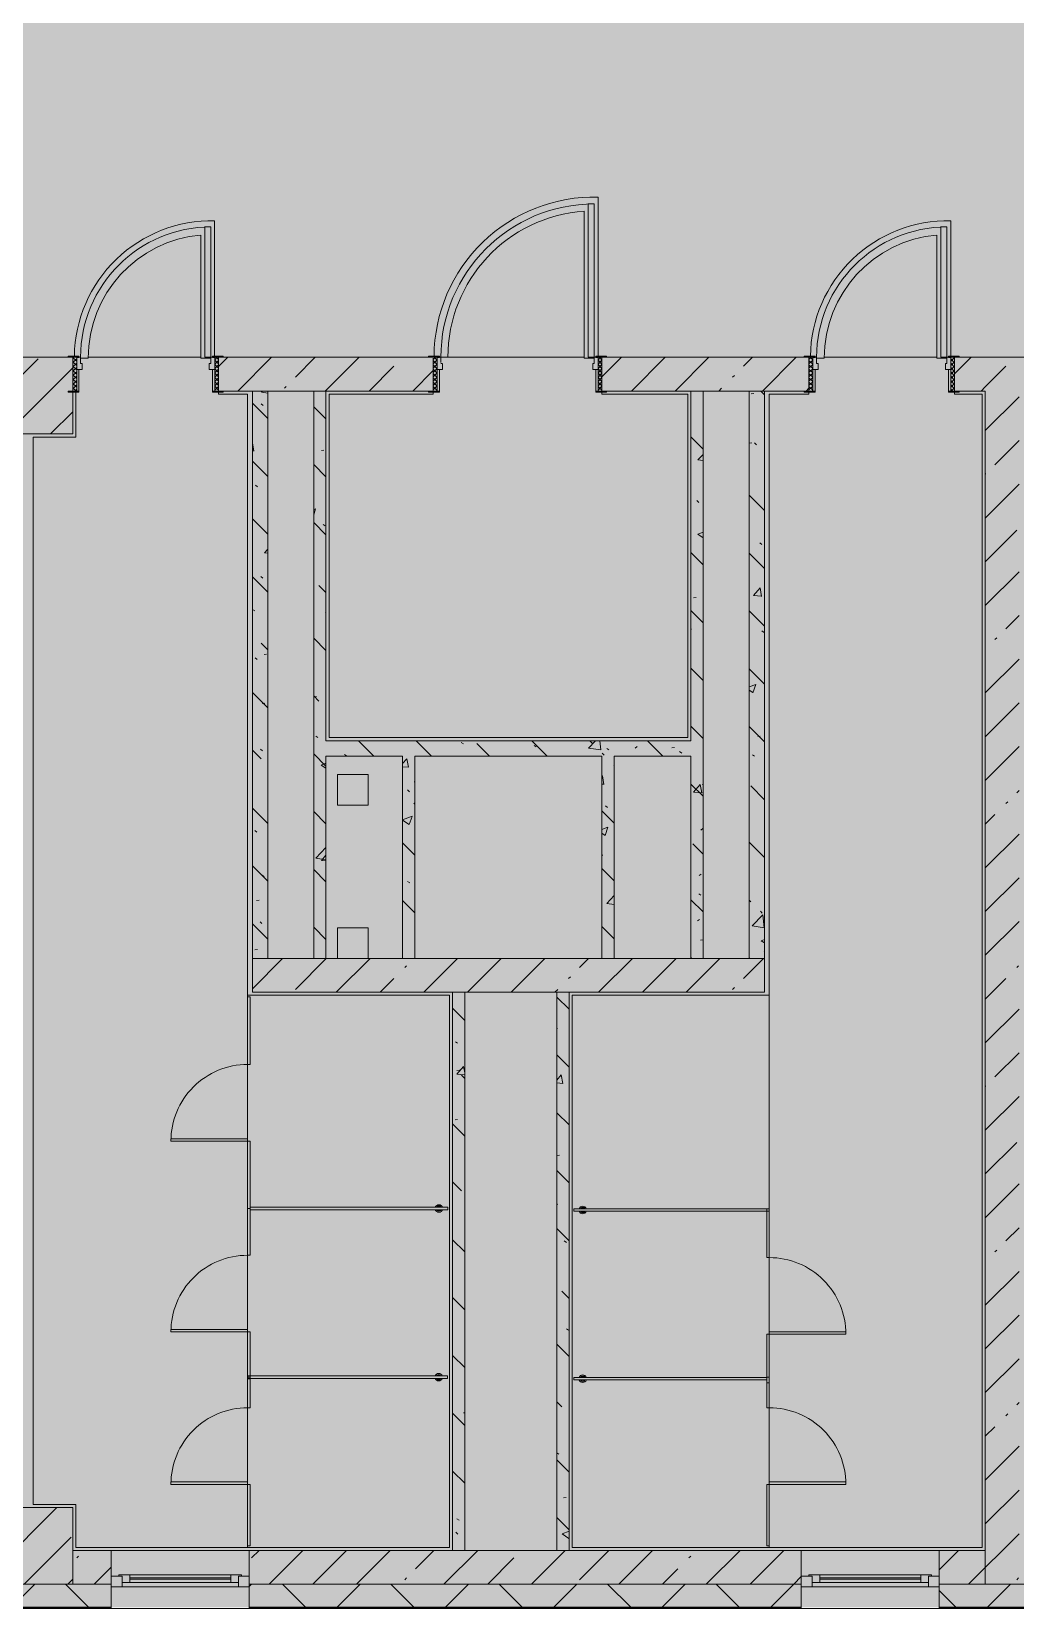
# Model space of a CAD drawing. Header units: millimetres. Extents: x 35111 to 235598, y -8553 to 29000.
# Drawn here: x 174228 to 180644, y -258 to 10024 of the extents above; entities that cross this region are included whole.
import ezdxf

# ---------------------------------------------------------------- set-up
doc = ezdxf.new("R2010")
doc.units = ezdxf.units.MM
doc.layers.add('A-DETL-GENF-3', color=7, linetype='Continuous', lineweight=9, true_color=0xc0c0c0, transparency=0.4)
for name, color, linetype, lineweight, true_color in [('A-DOOR-2', 7, 'Continuous', 5, 0xaaaaaa), ('A-DOOR-3', 7, 'Continuous', 5, 0xe2e2e2), ('A-DOOR-4', 7, 'Continuous', 5, 0xb7b7b7), ('A-DOOR-5', 7, 'Continuous', 5, 0x737373), ('A-DOOR-FRAM-2', 7, 'Continuous', 5, 0xe2e2e2), ('A-DOOR-FRAM-3', 7, 'Continuous', 5, 0xaaaaaa), ('A-DOOR-FRAM-4', 7, 'Continuous', 5, 0xb7b7b7), ('A-FLOR-1', 7, 'Continuous', 5, 0xb7b7b7), ('A-GENM-3', 7, 'Continuous', 5, 0x737373), ('A-GENM-5', 7, 'Continuous', 5, 0xe2ddcd), ('A-GLAZ-3', 7, 'Continuous', 5, 0x737373), ('A-WALL-3', 7, 'Continuous', 5, 0x737373), ('A-WALL-4', 7, 'Continuous', 9, 0x737373), ('I-WALL-2', 7, 'Continuous', 5, 0x737373), ('I-WALL-4', 7, 'Continuous', 5, 0x787878), ('S-COLS-2', 7, 'Continuous', 5, 0x737373)]:
    doc.layers.add(name, color=color, linetype=linetype, lineweight=lineweight, true_color=true_color)
for name, color, linetype, lineweight in [('A-WALL', 7, 'Continuous', 9), ('A-WALL-2', 7, 'Continuous', 5), ('I-WALL-3', 7, 'Continuous', 5), ('S-COLS-1', 7, 'Continuous', 5)]:
    doc.layers.add(name, color=color, linetype=linetype, lineweight=lineweight)
pattern_1 = [(45, (108587.53, 0), (-285.1231, 285.1231), []), (45, (108872.65, 0), (-285.1231, 285.1231), [504.031, -100.806, 16.764, -84.042])]
pattern_2 = [(135, (108587.53, 0), (-377.1708, -377.1708), [533.4, -88.9, 17.78, -88.9]), (135, (108587.53, 376.94), (-377.1708, -377.1708), []), (50, (108587.53, 0), (637.6445, -55.7866), [66.675, -733.425]), (355, (108587.5, 0), (-123.3494, 668.699), [53.34, -586.74]), (100.451, (108640.66, -4.65), (514.299, 612.908), [56.665, -623.315]), (46.184, (108587.5, 177.8), (948.7764, -147.15), [100.012, -1100.137]), (96.636, (108666.6, 165.5), (830.909, 865.997), [84.998, -934.973]), (351.184, (108587.5, 177.8), (830.918, 865.988), [80.01, -880.11]), (21, (108676.43, 133.35), (530.6506, -357.9283), [66.675, -733.425]), (326, (108676.4, 133.35), (216.308, 644.6585), [53.34, -586.74]), (71.451, (108720.65, 103.5), (746.9596, 286.7243), [56.665, -623.315]), (37.5, (108587.53, 0), (10.8105, 295.9426), [16.764, -562.864, 16.764, -578.866, -588.962]), (37.5, (108587.53, 0), (10.8105, 295.9426), [-1175.258, 16.764, -572.198]), (7.5, (108587.53, 0), (233.8692, 350.6318), [16.764, -322.834, 16.764, -549.529, -224.472]), (7.5, (108587.53, 0), (233.8692, 350.6318), [-905.891, 16.764, -207.708]), (327.5, (108389.28, 0), (474.5678, -20.0513), [16.764, -205.486, 16.764, -676.656, -920.115]), (327.5, (108389.28, 0), (474.5678, -20.0513), [-915.67, 16.764, -903.351]), (317.5, (108300.4, 0), (518.4522, 88.9934), [16.764, -272.161, 16.764, -443.738, -653.415]), (317.5, (108300.4, 0), (518.4522, 88.9934), [-749.427, 16.764, -636.651])]

# ---------------------------------------------------------------- blocks, each defined once
blk = doc.blocks.new('BSC_Колонна _Прямоугольная - 500х500-V199-3_9_2_птичка')
at = {"layer": 'S-COLS-1'}
h = blk.add_hatch(dxfattribs=at)
h.set_pattern_fill('FP_92', color=256, style=0, pattern_type=2)
h.set_pattern_definition([(45, (-65660, -150), (-285.1231, 285.1231), []), (45, (-65374.88, -150), (-285.1231, 285.1231), [504.031, -100.806, 16.764, -84.042])])
h.paths.add_polyline_path([(-250, -250), (250, -250), (250, 250), (-250, 250)])
at = {"layer": 'S-COLS-2'}
for p, q in [((250, 250), (-250, 250)), ((-250, 250), (-250, -250)), ((250, -250), (250, 250)), ((-250, -250), (250, -250))]:
    blk.add_line(p, q, dxfattribs=at)
blk = doc.blocks.new('BSC_Колонна _Прямоугольная - 500х500-V202-3_9_2_птичка')
at = {"layer": 'S-COLS-1'}
h = blk.add_hatch(dxfattribs=at)
h.set_pattern_fill('FP_95', color=256, style=0, pattern_type=2)
h.set_pattern_definition([(45, (-65660, -7650), (-285.1231, 285.1231), []), (45, (-65374.88, -7650), (-285.1231, 285.1231), [504.031, -100.806, 16.764, -84.042])])
h.paths.add_polyline_path([(-250, -250), (250, -250), (250, 22), (220, 22), (220, 30), (250, 30), (250, 250), (-250, 250), (-250, 30)])
at = {"layer": 'S-COLS-2'}
for p, q in [((220, 250), (-250, 250)), ((-250, 250), (-250, -250)), ((250, -250), (250, 22)), ((-250, -250), (250, -250))]:
    blk.add_line(p, q, dxfattribs=at)
blk = doc.blocks.new('120_Окно_СКБ_1Ст - 120_Окно_СКБ_1Ст 900х2500_h_-V217-3_9_2_птичка')
at = {"layer": 'A-GLAZ-3'}
for p, q in [((-450, -127), (-450, -57)), ((-450, -57), (-380, -57)), ((450, -57), (-450, -57)), ((-380, -57), (-380, -127)), ((380, -87), (-380, -87)), ((-380, -87), (-380, -127)), ((-330, -137), (-330, -87)), ((330, -137), (330, -87)), ((380, -127), (380, -57)), ((380, -57), (450, -57)), ((380, -127), (380, -87)), ((450, -57), (450, -127)), ((-380, -127), (-450, -127)), ((-450, -127), (-400, -127)), ((-380, -127), (-400, -127)), ((-400, -127), (-400, -137)), ((-400, -137), (400, -137)), ((400, -137), (-400, -137)), ((-330, -107), (330, -107)), ((330, -117), (-330, -117)), ((450, -127), (380, -127)), ((400, -127), (380, -127)), ((400, -127), (450, -127)), ((400, -137), (400, -127))]:
    blk.add_line(p, q, dxfattribs=at)
blk = doc.blocks.new('110_Дверь_СКБ_1Ст_Внутренняя1 - Д-7_л__950x2100h_Туалет-21784696-3_9_2_птичка')
at = {"layer": 'A-DOOR-2'}
h = blk.add_hatch(dxfattribs=at)
h.set_pattern_fill('FP_30', color=256, style=0, pattern_type=2)
h.set_pattern_definition([(135, (1826.41, 174.685), (-14.14214, -14.14214), []), (225, (1826.41, 174.685), (14.14214, -14.14214), [])])
h.paths.add_polyline_path([(487, -110), (487, 110), (462, 110), (462, -110)])
at = {"layer": 'A-DOOR-3'}
h = blk.add_hatch(color=256, dxfattribs=at)
h.paths.add_polyline_path([(462, 30), (462, 110), (437, 110), (437, 70), (427, 70), (427, 30)])
h.paths.add_polyline_path([(-403, 30), (-403, 70), (-413, 70), (-413, 110), (-438, 110), (-438, 30)])
at = {"layer": 'A-DOOR-FRAM-2'}
for points in [[(397, 110), (437, 110), (437, 960), (397, 960), (397, 539)], [(-423, 110), (-423, 118), (-493, 118), (-493, 110)], [(517, 110), (517, 118), (447, 118), (447, 110)], [(-423, -110), (-423, 30), (-438, 30), (-438, -110)], [(462, -110), (462, 30), (447, 30), (447, -110)], [(-423, -118), (-423, -110), (-493, -110), (-493, -118)], [(517, -118), (517, -110), (447, -110), (447, -118)]]:
    blk.add_hatch(color=256, dxfattribs=at).paths.add_polyline_path(points)
at = {"layer": 'A-DOOR-FRAM-3'}
h = blk.add_hatch(dxfattribs=at)
h.set_pattern_fill('FP_31', color=256, style=0, pattern_type=2)
h.set_pattern_definition([(45, (-296.384, 174.685), (-14.1421, 14.1421), []), (135, (-296.384, 174.685), (-14.1421, -14.1421), [])])
h.paths.add_polyline_path([(-438, -110), (-438, 110), (-463, 110), (-463, -110)])
at = {"layer": 'A-DOOR-4'}
for p, q in [((437, 960), (397, 960)), ((397, 960), (397, 110)), ((437, 110), (437, 960)), ((397, 110), (437, 110))]:
    blk.add_line(p, q, dxfattribs=at)
blk.add_arc((437, 110), 850, 90, 180, dxfattribs=at)
at = {"layer": 'A-DOOR-FRAM-4'}
for p, q in [((-423, 118), (-493, 118)), ((-493, 118), (-493, 110)), ((-493, 110), (-423, 110)), ((-438, 110), (-463, 110)), ((-463, 110), (-463, -110)), ((-413, 110), (-438, 110)), ((-438, 110), (-438, 30)), ((-438, -110), (-438, 110)), ((-423, 110), (-438, 110)), ((-438, 110), (-438, 109)), ((-438, 109), (-423, 109)), ((-423, 110), (-423, 118)), ((-423, 109), (-423, 110)), ((-413, 70), (-413, 110)), ((437, 110), (437, 70)), ((462, 110), (437, 110)), ((517, 118), (447, 118)), ((447, 118), (447, 110)), ((462, 110), (447, 110)), ((447, 110), (447, 109)), ((447, 110), (517, 110)), ((447, 109), (462, 109)), ((462, 30), (462, 110)), ((487, 110), (462, 110)), ((462, 110), (462, -110)), ((462, 109), (462, 110)), ((487, -110), (487, 110)), ((517, 110), (517, 118)), ((-438, 30), (-403, 30)), ((-423, 30), (-438, 30)), ((-438, 30), (-438, -110)), ((-423, -110), (-423, 30)), ((-403, 70), (-413, 70)), ((-403, 30), (-403, 70)), ((437, 70), (427, 70)), ((427, 70), (427, 30)), ((427, 30), (462, 30)), ((462, 30), (447, 30)), ((447, 30), (447, -110)), ((462, -110), (462, 30)), ((-423, -110), (-493, -110)), ((-493, -110), (-493, -118)), ((-493, -118), (-423, -118)), ((-463, -110), (-438, -110)), ((-438, -110), (-423, -110)), ((-423, -118), (-423, -110)), ((447, -110), (462, -110)), ((517, -110), (447, -110)), ((447, -110), (447, -118)), ((447, -118), (517, -118)), ((462, -110), (487, -110)), ((517, -118), (517, -110))]:
    blk.add_line(p, q, dxfattribs=at)
blk = doc.blocks.new('110_Дверь_СКБ_1Ст_Внутренняя1 - Д-4 1100x2100h_су мгн-V227-3_9_2_птичка')
at = {"layer": 'A-DOOR-2'}
h = blk.add_hatch(dxfattribs=at)
h.set_pattern_fill('FP_32', color=256, style=0, pattern_type=2)
h.set_pattern_definition([(135, (1751.41, 174.685), (-14.14214, -14.14214), []), (225, (1751.41, 174.685), (14.14214, -14.14214), [])])
h.paths.add_polyline_path([(562, -110), (562, 110), (537, 110), (537, -110)])
at = {"layer": 'A-DOOR-3'}
h = blk.add_hatch(color=256, dxfattribs=at)
h.paths.add_polyline_path([(502, 30), (537, 30), (537, 110), (512, 110), (512, 70), (502, 70)])
h.paths.add_polyline_path([(-513, 30), (-478, 30), (-480, 70), (-488, 75), (-488, 110), (-513, 110), (-513, 90)])
at = {"layer": 'A-DOOR-FRAM-2'}
for points in [[(472, 110), (512, 110), (512, 1110), (472, 1110)], [(-546, 110), (-498, 110), (-498, 118), (-568, 118), (-568, 110)], [(592, 110), (592, 118), (522, 118), (522, 110)], [(-498, -110), (-498, 30), (-513, 30), (-513, -110)], [(537, -110), (537, 30), (522, 30), (522, -110)], [(-498, -118), (-498, -110), (-568, -110), (-568, -118)], [(592, -118), (592, -110), (522, -110), (522, -118)]]:
    blk.add_hatch(color=256, dxfattribs=at).paths.add_polyline_path(points)
at = {"layer": 'A-DOOR-FRAM-3'}
h = blk.add_hatch(dxfattribs=at)
h.set_pattern_fill('FP_33', color=256, style=0, pattern_type=2)
h.set_pattern_definition([(45, (-371.384, 174.685), (-14.1421, 14.1421), []), (135, (-371.384, 174.685), (-14.1421, -14.1421), [])])
h.paths.add_polyline_path([(-513, -110), (-513, 110), (-538, 105), (-538, -110)])
at = {"layer": 'A-DOOR-4'}
for p, q in [((472, 1110), (472, 110)), ((512, 1110), (472, 1110)), ((512, 110), (512, 1110)), ((472, 110), (512, 110))]:
    blk.add_line(p, q, dxfattribs=at)
blk.add_arc((512, 110), 1000, 90, 180, dxfattribs=at)
at = {"layer": 'A-DOOR-FRAM-4'}
for p, q in [((-498, 118), (-568, 118)), ((-568, 118), (-568, 110)), ((-568, 110), (-498, 110)), ((-513, 110), (-538, 110)), ((-538, 105), (-538, -110)), ((-488, 110), (-513, 110)), ((-513, 110), (-513, 30)), ((-513, -110), (-513, 110)), ((-498, 110), (-513, 110)), ((-513, 110), (-513, 109)), ((-513, 109), (-498, 109)), ((-498, 110), (-498, 118)), ((-498, 109), (-498, 110)), ((-488, 75), (-488, 110)), ((512, 110), (512, 70)), ((537, 110), (512, 110)), ((592, 118), (522, 118)), ((522, 118), (522, 110)), ((537, 110), (522, 110)), ((522, 110), (522, 109)), ((522, 110), (592, 110)), ((522, 109), (537, 109)), ((537, 30), (537, 110)), ((562, 110), (537, 110)), ((537, 110), (537, -110)), ((537, 109), (537, 110)), ((562, -110), (562, 110)), ((592, 110), (592, 118)), ((-513, 30), (-478, 30)), ((-498, 30), (-513, 30)), ((-513, 30), (-513, -110)), ((-498, -110), (-498, 30)), ((-480, 70), (-488, 70)), ((-478, 30), (-478, 69)), ((512, 70), (502, 70)), ((502, 70), (502, 30)), ((502, 30), (537, 30)), ((537, 30), (522, 30)), ((522, 30), (522, -110)), ((537, -110), (537, 30)), ((-498, -110), (-568, -110)), ((-568, -110), (-568, -118)), ((-568, -118), (-498, -118)), ((-538, -110), (-513, -110)), ((-513, -110), (-498, -110)), ((-498, -118), (-498, -110)), ((522, -110), (537, -110)), ((592, -110), (522, -110)), ((522, -110), (522, -118)), ((522, -118), (592, -118)), ((537, -110), (562, -110)), ((592, -118), (592, -110))]:
    blk.add_line(p, q, dxfattribs=at)
blk = doc.blocks.new('131_Сантехническая перегородка_Дверь_ поз_4 - СД-1-V334-3_9_2_птичка')
at = {"layer": 'A-GENM-5'}
for points in [[(-190, 8), (-190, -8), (250, -8), (250, 8), (-81, 8)], [(750, -8), (1190, -8), (1190, 8), (750, 8)]]:
    blk.add_hatch(color=256, dxfattribs=at).paths.add_polyline_path(points)
at = {"layer": 'A-DOOR-5'}
for p, q in [((266, 508), (250, 508)), ((250, 8), (250, 508)), ((266, 8), (266, 508)), ((266, 8), (250, 8))]:
    blk.add_line(p, q, dxfattribs=at)
blk.add_arc((250, 8), 500, 360, 90, dxfattribs=at)
at = {"layer": 'A-GENM-3'}
for p, q in [((250, 8), (-190, 8)), ((-190, 8), (-190, -8)), ((250, -8), (250, 8)), ((1190, 8), (750, 8)), ((750, 8), (750, -8)), ((1190, -8), (1190, 8)), ((-190, -8), (250, -8)), ((750, -8), (1190, -8))]:
    blk.add_line(p, q, dxfattribs=at)
blk = doc.blocks.new('131_Сантехническая перегородка_Дверь - СД-1-V335-3_9_2_птичка')
at = {"layer": 'A-GENM-5'}
for points in [[(0, -8), (317, -8), (317, 8), (0, 8)], [(817, 8), (817, -8), (1135, -8), (1135, 8)]]:
    blk.add_hatch(color=256, dxfattribs=at).paths.add_polyline_path(points)
at = {"layer": 'A-DOOR-5'}
for p, q in [((333, -8), (317, -8)), ((317, -8), (317, -508)), ((333, -8), (333, -508)), ((333, -508), (317, -508))]:
    blk.add_line(p, q, dxfattribs=at)
blk.add_arc((317, -8), 500, 270, 0, dxfattribs=at)
at = {"layer": 'A-GENM-3'}
for p, q in [((317, 8), (0, 8)), ((0, 8), (0, -8)), ((317, -8), (317, 8)), ((1135, 8), (817, 8)), ((817, 8), (817, -8)), ((1135, -8), (1135, 8)), ((0, -8), (317, -8)), ((817, -8), (1135, -8))]:
    blk.add_line(p, q, dxfattribs=at)
blk = doc.blocks.new('131_Сантехническая перегородка_Дверь - СД-1-V336-3_9_2_птичка')
at = {"layer": 'A-GENM-5'}
for points in [[(0, -8), (305, -8), (305, 8), (0, 8)], [(805, -8), (1110, -8), (1110, 8), (805, 8)]]:
    blk.add_hatch(color=256, dxfattribs=at).paths.add_polyline_path(points)
at = {"layer": 'A-DOOR-5'}
for p, q in [((321, 508), (305, 508)), ((305, 8), (305, 508)), ((321, 8), (321, 508)), ((321, 8), (305, 8))]:
    blk.add_line(p, q, dxfattribs=at)
blk.add_arc((305, 8), 500, 360, 90, dxfattribs=at)
at = {"layer": 'A-GENM-3'}
for p, q in [((305, 8), (0, 8)), ((0, 8), (0, -8)), ((305, -8), (305, 8)), ((1110, 8), (805, 8)), ((805, 8), (805, -8)), ((1110, -8), (1110, 8)), ((0, -8), (305, -8)), ((805, -8), (1110, -8))]:
    blk.add_line(p, q, dxfattribs=at)
blk = doc.blocks.new('131_Сантехническая перегородка_Дверь_сдвиг_ - СД-1-V337-3_9_2_птичка')
at = {"layer": 'A-GENM-5'}
for points in [[(0, -8), (400, -8), (400, 8), (0, 8)], [(900, -8), (1100, -8), (1100, 8), (900, 8)]]:
    blk.add_hatch(color=256, dxfattribs=at).paths.add_polyline_path(points)
at = {"layer": 'A-DOOR-5'}
for p, q in [((416, 508), (400, 508)), ((400, 8), (400, 508)), ((416, 8), (416, 508)), ((416, 8), (400, 8))]:
    blk.add_line(p, q, dxfattribs=at)
blk.add_arc((400, 8), 500, 360, 90, dxfattribs=at)
at = {"layer": 'A-GENM-3'}
for p, q in [((400, 8), (0, 8)), ((0, 8), (0, -8)), ((400, -8), (400, 8)), ((1100, 8), (900, 8)), ((900, 8), (900, -8)), ((1100, -8), (1100, 8)), ((0, -8), (400, -8)), ((900, -8), (1100, -8))]:
    blk.add_line(p, q, dxfattribs=at)
blk = doc.blocks.new('131_Сантехническая перегородка_Дверь_сдвиг_ - СД-1-V338-3_9_2_птичка')
at = {"layer": 'A-GENM-5'}
for points in [[(0, -8), (400, -8), (400, 8), (0, 8)], [(900, 8), (900, -8), (1100, -8), (1100, 8)]]:
    blk.add_hatch(color=256, dxfattribs=at).paths.add_polyline_path(points)
at = {"layer": 'A-DOOR-5'}
for p, q in [((416, -8), (400, -8)), ((400, -8), (400, -508)), ((416, -8), (416, -508)), ((416, -508), (400, -508))]:
    blk.add_line(p, q, dxfattribs=at)
blk.add_arc((400, -8), 500, 270, 0, dxfattribs=at)
at = {"layer": 'A-GENM-3'}
for p, q in [((400, 8), (0, 8)), ((0, 8), (0, -8)), ((400, -8), (400, 8)), ((1100, 8), (900, 8)), ((900, 8), (900, -8)), ((1100, -8), (1100, 8)), ((0, -8), (400, -8)), ((900, -8), (1100, -8))]:
    blk.add_line(p, q, dxfattribs=at)
blk = doc.blocks.new('131_Сантехническая перегородка - СП-4-V339-3_9_2_птичка')
at = {"layer": 'A-GENM-5'}
blk.add_hatch(color=256, dxfattribs=at).paths.add_polyline_path([(1330, -8), (1330, 8), (55, 8), (55, -8), (799, -8)])
at = {"layer": 'A-GENM-3'}
for p, q in [((1330, 8), (55, 8)), ((55, 8), (55, -8)), ((1330, -8), (1330, 8)), ((55, -8), (1330, -8))]:
    blk.add_line(p, q, dxfattribs=at)
at = {"layer": 'A-GENM-3', "flags": 128}
for points in [[(127, 8), (126, 9), (126, 9), (126, 9), (125, 10), (125, 10), (124, 11), (124, 11), (123, 12), (123, 12), (123, 12), (122, 13), (122, 13), (121, 13), (120, 14), (120, 14), (119, 14), (119, 14), (118, 14), (118, 15), (117, 15), (116, 15), (116, 15), (115, 15), (115, 15), (114, 15), (113, 15), (113, 15), (112, 15), (112, 15), (111, 15), (110, 15), (110, 15), (109, 14), (109, 14), (108, 14), (108, 14), (107, 13), (107, 13), (106, 13), (106, 13), (105, 12), (105, 12), (104, 11), (104, 11), (103, 11), (103, 10), (102, 10), (102, 9), (102, 9), (101, 8), (101, 8)], [(101, -8), (101, -9), (102, -9), (102, -9), (103, -10), (103, -10), (103, -11), (104, -11), (104, -12), (105, -12), (105, -12), (106, -13), (106, -13), (107, -13), (107, -14), (108, -14), (108, -14), (109, -14), (110, -14), (110, -15), (111, -15), (111, -15), (112, -15), (113, -15), (113, -15), (114, -15), (114, -15), (115, -15), (116, -15), (116, -15), (117, -15), (117, -15), (118, -15), (118, -14), (119, -14), (120, -14), (120, -14), (121, -13), (121, -13), (122, -13), (122, -13), (123, -12), (123, -12), (124, -11), (124, -11), (125, -11), (125, -10), (125, -10), (126, -9), (126, -9), (126, -8), (127, -8)]]:
    blk.add_lwpolyline(points, dxfattribs=at)
at = {"layer": 'A-GENM-3'}
for radius, start, end in [(24.6, 19.9113, 160.0887), (17.6, 45, 135), (17.6, 45, 135), (15.1, 45, 135), (24.6, 199.9113, 340.0887), (17.6, 225, 315), (17.6, 225, 315), (15.1, 225, 315)]:
    blk.add_arc((114, 0), radius, start, end, dxfattribs=at)
blk = doc.blocks.new('131_Сантехническая перегородка - СП-4-V340-3_9_2_птичка')
at = {"layer": 'A-GENM-5'}
blk.add_hatch(color=256, dxfattribs=at).paths.add_polyline_path([(1330, -8), (1330, 8), (71, 8), (71, -8), (815, -8)])
at = {"layer": 'A-GENM-3'}
for p, q in [((1330, 8), (71, 8)), ((71, 8), (71, -8)), ((1330, -8), (1330, 8)), ((71, -8), (1330, -8))]:
    blk.add_line(p, q, dxfattribs=at)
at = {"layer": 'A-GENM-3', "flags": 128}
for points in [[(143, 8), (142, 9), (142, 9), (142, 9), (141, 10), (141, 10), (141, 11), (140, 11), (140, 12), (139, 12), (139, 12), (138, 13), (138, 13), (137, 13), (137, 14), (136, 14), (135, 14), (135, 14), (134, 14), (134, 15), (133, 15), (133, 15), (132, 15), (131, 15), (131, 15), (130, 15), (130, 15), (129, 15), (128, 15), (128, 15), (127, 15), (127, 15), (126, 15), (125, 14), (125, 14), (124, 14), (124, 14), (123, 13), (123, 13), (122, 13), (122, 13), (121, 12), (121, 12), (120, 11), (120, 11), (119, 11), (119, 10), (119, 10), (118, 9), (118, 9), (117, 8), (117, 8)], [(117, -8), (118, -9), (118, -9), (118, -9), (119, -10), (119, -10), (120, -11), (120, -11), (120, -12), (121, -12), (121, -12), (122, -13), (122, -13), (123, -13), (123, -14), (124, -14), (125, -14), (125, -14), (126, -14), (126, -15), (127, -15), (127, -15), (128, -15), (129, -15), (129, -15), (130, -15), (130, -15), (131, -15), (132, -15), (132, -15), (133, -15), (133, -15), (134, -15), (135, -14), (135, -14), (136, -14), (136, -14), (137, -13), (137, -13), (138, -13), (138, -13), (139, -12), (139, -12), (140, -11), (140, -11), (141, -11), (141, -10), (142, -10), (142, -9), (142, -9), (143, -8), (143, -8)]]:
    blk.add_lwpolyline(points, dxfattribs=at)
at = {"layer": 'A-GENM-3'}
for radius, start, end in [(24.6, 19.9113, 160.0887), (17.6, 45, 135), (17.6, 45, 135), (15.1, 45, 135), (24.6, 199.9113, 340.0887), (17.6, 225, 315), (17.6, 225, 315), (15.1, 225, 315)]:
    blk.add_arc((130, 0), radius, start, end, dxfattribs=at)
blk = doc.blocks.new('131_Сантехническая перегородка - СП-4-V341-3_9_2_птичка')
at = {"layer": 'A-GENM-5'}
blk.add_hatch(color=256, dxfattribs=at).paths.add_polyline_path([(1330, 8), (40, 8), (40, -8), (1330, -8)])
at = {"layer": 'A-GENM-3'}
for p, q in [((1330, 8), (40, 8)), ((40, 8), (40, -8)), ((1330, -8), (1330, 8)), ((40, -8), (1330, -8))]:
    blk.add_line(p, q, dxfattribs=at)
at = {"layer": 'A-GENM-3', "flags": 128}
for points in [[(111, 8), (111, 9), (111, 9), (110, 9), (110, 10), (110, 10), (109, 11), (109, 11), (108, 12), (108, 12), (107, 12), (107, 13), (106, 13), (106, 13), (105, 14), (105, 14), (104, 14), (103, 14), (103, 14), (102, 15), (102, 15), (101, 15), (101, 15), (100, 15), (99, 15), (99, 15), (98, 15), (98, 15), (97, 15), (96, 15), (96, 15), (95, 15), (95, 15), (94, 14), (93, 14), (93, 14), (92, 14), (92, 13), (91, 13), (91, 13), (90, 13), (90, 12), (89, 12), (89, 11), (88, 11), (88, 11), (87, 10), (87, 10), (87, 9), (86, 9), (86, 8), (86, 8)], [(86, -8), (86, -9), (86, -9), (87, -9), (87, -10), (88, -10), (88, -11), (89, -11), (89, -12), (89, -12), (90, -12), (90, -13), (91, -13), (91, -13), (92, -14), (93, -14), (93, -14), (94, -14), (94, -14), (95, -15), (95, -15), (96, -15), (97, -15), (97, -15), (98, -15), (98, -15), (99, -15), (100, -15), (100, -15), (101, -15), (101, -15), (102, -15), (103, -15), (103, -14), (104, -14), (104, -14), (105, -14), (105, -13), (106, -13), (106, -13), (107, -13), (107, -12), (108, -12), (108, -11), (109, -11), (109, -11), (110, -10), (110, -10), (110, -9), (111, -9), (111, -8), (111, -8)]]:
    blk.add_lwpolyline(points, dxfattribs=at)
at = {"layer": 'A-GENM-3'}
for radius, start, end in [(24.6, 19.9113, 160.0887), (17.6, 45, 135), (17.6, 45, 135), (15.1, 45, 135), (24.6, 199.9113, 340.0887), (17.6, 225, 315), (17.6, 225, 315), (15.1, 225, 315)]:
    blk.add_arc((99, 0), radius, start, end, dxfattribs=at)
blk = doc.blocks.new('131_Сантехническая перегородка - СП-4-V342-3_9_2_птичка')
at = {"layer": 'A-GENM-5'}
blk.add_hatch(color=256, dxfattribs=at).paths.add_polyline_path([(1330, 8), (26, 8), (26, -8), (1330, -8)])
at = {"layer": 'A-GENM-3'}
for p, q in [((1330, 8), (26, 8)), ((26, 8), (26, -8)), ((1330, -8), (1330, 8)), ((26, -8), (1330, -8))]:
    blk.add_line(p, q, dxfattribs=at)
at = {"layer": 'A-GENM-3', "flags": 128}
for points in [[(97, 8), (97, 9), (96, 9), (96, 9), (96, 10), (95, 10), (95, 11), (94, 11), (94, 12), (93, 12), (93, 12), (92, 13), (92, 13), (91, 13), (91, 14), (90, 14), (90, 14), (89, 14), (89, 14), (88, 15), (87, 15), (87, 15), (86, 15), (86, 15), (85, 15), (84, 15), (84, 15), (83, 15), (83, 15), (82, 15), (81, 15), (81, 15), (80, 15), (80, 14), (79, 14), (78, 14), (78, 14), (77, 13), (77, 13), (76, 13), (76, 13), (75, 12), (75, 12), (74, 11), (74, 11), (74, 11), (73, 10), (73, 10), (72, 9), (72, 9), (72, 8), (71, 8)], [(71, -8), (72, -9), (72, -9), (72, -9), (73, -10), (73, -10), (74, -11), (74, -11), (75, -12), (75, -12), (76, -12), (76, -13), (77, -13), (77, -13), (78, -14), (78, -14), (79, -14), (79, -14), (80, -14), (80, -15), (81, -15), (82, -15), (82, -15), (83, -15), (83, -15), (84, -15), (85, -15), (85, -15), (86, -15), (86, -15), (87, -15), (88, -15), (88, -15), (89, -14), (89, -14), (90, -14), (90, -14), (91, -13), (92, -13), (92, -13), (93, -13), (93, -12), (94, -12), (94, -11), (94, -11), (95, -11), (95, -10), (96, -10), (96, -9), (96, -9), (97, -8), (97, -8)]]:
    blk.add_lwpolyline(points, dxfattribs=at)
at = {"layer": 'A-GENM-3'}
for radius, start, end in [(24.6, 19.9113, 160.0887), (17.6, 45, 135), (17.6, 45, 135), (15.1, 45, 135), (24.6, 199.9113, 340.0887), (17.6, 225, 315), (17.6, 225, 315), (15.1, 225, 315)]:
    blk.add_arc((84, 0), radius, start, end, dxfattribs=at)

msp = doc.modelspace()

# ---------------------------------------------------------------- hatches: boundary and pattern name
at = {"layer": 'A-DETL-GENF-3'}
msp.add_hatch(color=256, dxfattribs=at).paths.add_polyline_path([(179439.5, -251.7), (184437.5, -251.7), (184437.5, 3288.3), (193157.5, 3288.3), (193157.5, 27348.3), (150497.5, 27348.3), (150497.5, 23888.3), (146897.6, 23888.3), (146897.6, -251.7), (178507.3, -251.7)])
at = {"layer": 'A-WALL-2'}
h = msp.add_hatch(dxfattribs=at)
h.set_pattern_fill('FP_105', color=256, style=0, pattern_type=2)
h.set_pattern_definition([(45, (108587.53, 0), (-353.5534, 353.5534), []), (135, (108587.53, 0), (-353.5534, -353.5534), [])])
h.paths.add_polyline_path([(179247.5, -250), (179247.5, -100), (175647.5, -100), (175647.5, -250), (178507.3, -250)])
h.paths.add_polyline_path([(184287.5, -250), (184287.5, -100), (180147.5, -100), (180147.5, -250), (184100.5, -250)])
h.paths.add_polyline_path([(166388.6, -250), (166397.5, -250), (166397.5, -100), (165214.6, -100), (165214.6, -250), (165456.4, -250)])
h.paths.add_polyline_path([(169997.5, -250), (170197.5, -250), (170197.5, -100), (169497.5, -100), (169497.5, -250)])
h.paths.add_polyline_path([(172297.5, -250), (172847.5, -250), (172847.5, -100), (172297.5, -100)])
h.paths.add_polyline_path([(174497.5, -250), (174747.5, -250), (174747.5, -100), (173747.5, -100), (173747.5, -250), (173997.5, -250)])
at = {"layer": 'I-WALL-3'}
h = msp.add_hatch(dxfattribs=at)
h.set_pattern_fill('FP_101', color=256, style=0, pattern_type=2)
h.set_pattern_definition(pattern_1)
h.paths.add_polyline_path([(179297.5, 7680), (179297.5, 7900), (177947.5, 7900), (177947.5, 7680), (179267.5, 7680)])
h.paths.add_polyline_path([(180247.5, 7680), (180447.5, 7680), (180447.5, 7900), (180247.5, 7900), (180247.5, 7750.3)])
h.paths.add_polyline_path([(175767.5, 7680), (176847.5, 7680), (176847.5, 7900), (175447.5, 7900), (175447.5, 7680), (175667.5, 7680)])
h = msp.add_hatch(dxfattribs=at)
h.set_pattern_fill('FP_101', color=256, style=0, pattern_type=2)
h.set_pattern_definition(pattern_1)
h.paths.add_polyline_path([(182347.5, 7680), (184067.5, 7680), (184067.5, 7900), (182292.5, 7900), (182292.5, 7680)])
h.paths.add_polyline_path([(180837.5, 7680), (180892.5, 7680), (180892.5, 7900), (180447.5, 7900), (180447.5, 7680), (180667.5, 7680)])
h = msp.add_hatch(dxfattribs=at)
h.set_pattern_fill('FP_101', color=256, style=0, pattern_type=2)
h.set_pattern_definition(pattern_1)
h.paths.add_polyline_path([(180447.5, 120), (180667.5, 120), (180667.5, 7680), (180447.5, 7680), (180447.5, 1965.8)])
h = msp.add_hatch(dxfattribs=at)
h.set_pattern_fill('FP_101', color=256, style=0, pattern_type=2)
h.set_pattern_definition(pattern_1)
h.paths.add_polyline_path([(176972.5, 3760), (179007.5, 3760), (179007.5, 3980), (175667.5, 3980), (175667.5, 3760), (176642.9, 3760)])
h = msp.add_hatch(dxfattribs=at)
h.set_pattern_fill('FP_101', color=256, style=0, pattern_type=2)
h.set_pattern_definition(pattern_1)
h.paths.add_polyline_path([(180371.7, -100), (180447.5, -100), (180447.5, 120), (180147.5, 120), (180147.5, -100)])
h.paths.add_polyline_path([(179247.5, -100), (179247.5, 120), (175647.5, 120), (175647.5, -100), (178507.3, -100)])
h.paths.add_polyline_path([(174747.5, -100), (174747.5, 120), (174497.5, 120), (174497.5, -100)])
h = msp.add_hatch(dxfattribs=at)
h.set_pattern_fill('FP_101', color=256, style=0, pattern_type=2)
h.set_pattern_definition(pattern_1)
h.paths.add_polyline_path([(184287.5, -100), (184287.5, 120), (180447.5, 120), (180447.5, -100), (184100.5, -100)])
at = {"layer": 'I-WALL-4'}
h = msp.add_hatch(dxfattribs=at)
h.set_pattern_fill('FP_111', color=256, style=0, pattern_type=2)
h.set_pattern_definition(pattern_2)
h.paths.add_polyline_path([(175767.5, 3980), (175767.5, 7680), (175667.5, 7680), (175667.5, 3980)])
h = msp.add_hatch(dxfattribs=at)
h.set_pattern_fill('FP_111', color=256, style=0, pattern_type=2)
h.set_pattern_definition(pattern_2)
h.paths.add_polyline_path([(176067.5, 3980), (176147.5, 3980), (176147.5, 7680), (176067.5, 7680), (176067.5, 4279.6)])
h = msp.add_hatch(dxfattribs=at)
h.set_pattern_fill('FP_111', color=256, style=0, pattern_type=2)
h.set_pattern_definition(pattern_2)
h.paths.add_polyline_path([(178607.5, 3980), (178607.5, 7680), (178527.5, 7680), (178527.5, 3980)])
h = msp.add_hatch(dxfattribs=at)
h.set_pattern_fill('FP_111', color=256, style=0, pattern_type=2)
h.set_pattern_definition(pattern_2)
h.paths.add_polyline_path([(179007.5, 3980), (179007.5, 7680), (178907.5, 7680), (178907.5, 3980)])
h = msp.add_hatch(dxfattribs=at)
h.set_pattern_fill('FP_111', color=256, style=0, pattern_type=2)
h.set_pattern_definition(pattern_2)
h.paths.add_polyline_path([(178527.5, 5300), (178527.5, 5400), (176147.5, 5400), (176147.5, 5300), (178027.5, 5300)])
h = msp.add_hatch(dxfattribs=at)
h.set_pattern_fill('FP_111', color=256, style=0, pattern_type=2)
h.set_pattern_definition(pattern_2)
h.paths.add_polyline_path([(176727.5, 3980), (176727.5, 5300), (176647.5, 5300), (176647.5, 3980)])
h = msp.add_hatch(dxfattribs=at)
h.set_pattern_fill('FP_111', color=256, style=0, pattern_type=2)
h.set_pattern_definition(pattern_2)
h.paths.add_polyline_path([(178027.5, 3980), (178027.5, 5300), (177947.5, 5300), (177947.5, 3980)])
h = msp.add_hatch(dxfattribs=at)
h.set_pattern_fill('FP_111', color=256, style=0, pattern_type=2)
h.set_pattern_definition(pattern_2)
h.paths.add_polyline_path([(177052.5, 120), (177052.5, 3760), (176972.5, 3760), (176972.5, 120)])
h = msp.add_hatch(dxfattribs=at)
h.set_pattern_fill('FP_111', color=256, style=0, pattern_type=2)
h.set_pattern_definition(pattern_2)
h.paths.add_polyline_path([(177653.4, 120), (177733.4, 120), (177733.4, 3760), (177653.4, 3760), (177653.4, 1965.8)])

# ---------------------------------------------------------------- linework, layer by layer
at = {"layer": 'A-FLOR-1'}
for p, q in [((177831.7, 8852.7), (177831.7, 7895.1)), ((177921.7, 7908), (177921.7, 8944.7)), ((175421.7, 7908), (175421.7, 8789.8)), ((180221.7, 7908), (180221.7, 8789.8)), ((175331.7, 8697), (175331.7, 7895.1)), ((180131.7, 8697), (180131.7, 7895.1)), ((174547.5, 7895.1), (174596.7, 7895.1)), ((174597, 7900), (175331.7, 7900)), ((175331.7, 7895.1), (175397.5, 7895.1)), ((176897.5, 7900), (176942.5, 7900)), ((177831.7, 7900), (176942.5, 7900)), ((177831.7, 7895.1), (177897.5, 7895.1)), ((179347.5, 7895.1), (179396.7, 7895.1)), ((179397, 7900), (180131.7, 7900)), ((180131.7, 7895.1), (180197.5, 7895.1)), ((174517.5, 7672), (174517.5, 7380)), ((175447.5, 7660), (175447.5, 7672)), ((175636.5, 7660), (175447.5, 7660)), ((175636.5, 7660), (175636.5, 3729)), ((176847.5, 7660), (176167.5, 7660)), ((176167.5, 7660), (176167.5, 5420)), ((176847.5, 7672), (176847.5, 7660)), ((177947.5, 7660), (177947.5, 7672)), ((178507.5, 7660), (177947.5, 7660)), ((178507.5, 5420), (178507.5, 7660)), ((179297.5, 7660), (179038.5, 7660)), ((179038.5, 2347.5), (179038.5, 7660)), ((179297.5, 7672), (179297.5, 7660)), ((180247.5, 7660), (180247.5, 7672)), ((180427.5, 7660), (180247.5, 7660)), ((180427.5, 140), (180427.5, 7660)), ((174517.5, 7380), (174237.5, 7380)), ((174237.5, 7380), (174237.5, 420)), ((176167.5, 5420), (178507.5, 5420)), ((176222.5, 4980), (176222.5, 5180)), ((176222.5, 5180), (176422.5, 5180)), ((176422.5, 5180), (176422.5, 4980)), ((176422.5, 4980), (176222.5, 4980)), ((176222.5, 3980), (176222.5, 4180)), ((176222.5, 4180), (176422.5, 4180)), ((176422.5, 4180), (176422.5, 3980)), ((176952.5, 3740), (175636.5, 3740)), ((176952.5, 140), (176952.5, 3740)), ((177752.5, 3740), (177752.5, 140)), ((179038.5, 3740), (177752.5, 3740)), ((175636.5, 2789), (175636.5, 3289)), ((175636.5, 1545.2), (175636.5, 2045.2)), ((179038.5, 2030.1), (179038.5, 1530.1)), ((175636.5, 551), (175636.5, 1051)), ((179038.5, 1051), (179038.5, 551)), ((174237.5, 420), (174517.5, 420)), ((174517.5, 420), (174517.5, 140)), ((174517.5, 140), (176952.5, 140)), ((175636.5, 140), (175636.5, 151)), ((177752.5, 140), (180427.5, 140)), ((179038.5, 151), (179038.5, 140))]:
    msp.add_line(p, q, dxfattribs=at)
for centre, radius, start, end in [((177897.5, 7900), 1045, 88.67391, 179.56055), ((177897.5, 7900), 955, 93.9518, 180), ((175401.7, 7895.1), 895, 88.71954, 179.17007), ((180201.7, 7895.1), 895, 88.71954, 179.17007), ((175401.7, 7895.1), 805, 94.98854, 180), ((180201.7, 7895.1), 805, 94.98854, 180)]:
    msp.add_arc(centre, radius, start, end, dxfattribs=at)
at = {"layer": 'A-WALL'}
for p, q in [((173747.5, -253), (174747.5, -253)), ((175647.5, -253), (179247.5, -253)), ((180147.5, -253), (184440.5, -253))]:
    msp.add_line(p, q, dxfattribs=at)
at = {"layer": 'A-WALL-2'}
msp.add_line((172847.5, -258), (184445.5, -258), dxfattribs=at)
at = {"layer": 'A-WALL-3'}
for p, q in [((174747.5, -258), (174747.5, -100)), ((175647.5, -100), (175647.5, -258)), ((179247.5, -258), (179247.5, -100)), ((180147.5, -100), (180147.5, -258))]:
    msp.add_line(p, q, dxfattribs=at)
at = {"layer": 'A-WALL-4'}
for p, q in [((175767.5, 7680), (175667.5, 7680)), ((176147.5, 7680), (176067.5, 7680)), ((178607.5, 7680), (178527.5, 7680)), ((179007.5, 7680), (178907.5, 7680)), ((175667.5, 3980), (175767.5, 3980)), ((176067.5, 3980), (176147.5, 3980)), ((176647.5, 3980), (176727.5, 3980)), ((177947.5, 3980), (178027.5, 3980)), ((178527.5, 3980), (178607.5, 3980)), ((178907.5, 3980), (179007.5, 3980)), ((177052.5, 3760), (176972.5, 3760)), ((177733.4, 3760), (177653.4, 3760)), ((176972.5, 120), (177052.5, 120)), ((177653.4, 120), (177733.4, 120)), ((174747.5, -100), (174497.5, -100)), ((179247.5, -100), (175647.5, -100)), ((180147.5, -100), (184287.5, -100)), ((173747.5, -250), (174747.5, -250)), ((175647.5, -250), (179247.5, -250)), ((180147.5, -250), (184437.5, -250))]:
    msp.add_line(p, q, dxfattribs=at)
at = {"layer": 'I-WALL-2'}
for p, q in [((176817.5, 7900), (175477.5, 7900)), ((179267.5, 7900), (177977.5, 7900)), ((180447.5, 7900), (180277.5, 7900)), ((180837.5, 7900), (180447.5, 7900)), ((175477.5, 7680), (175667.5, 7680)), ((175667.5, 7680), (175667.5, 3760)), ((175767.5, 3980), (175767.5, 7680)), ((175767.5, 7680), (176067.5, 7680)), ((176067.5, 7680), (176067.5, 3980)), ((176147.5, 5400), (176147.5, 7680)), ((176147.5, 7680), (176817.5, 7680)), ((177977.5, 7680), (178527.5, 7680)), ((178527.5, 7680), (178527.5, 5400)), ((178607.5, 3980), (178607.5, 7680)), ((178607.5, 7680), (178907.5, 7680)), ((178907.5, 7680), (178907.5, 3980)), ((179007.5, 3760), (179007.5, 7680)), ((179007.5, 7680), (179267.5, 7680)), ((180277.5, 7680), (180447.5, 7680)), ((180447.5, 7680), (180447.5, -100)), ((178527.5, 5400), (176147.5, 5400)), ((176147.5, 3980), (176147.5, 5300)), ((176147.5, 5300), (176647.5, 5300)), ((176647.5, 5300), (176647.5, 3980)), ((176727.5, 5300), (177947.5, 5300)), ((176727.5, 3980), (176727.5, 5300)), ((177947.5, 5300), (177947.5, 3980)), ((178027.5, 5300), (178527.5, 5300)), ((178027.5, 3980), (178027.5, 5300)), ((178527.5, 5300), (178527.5, 3980)), ((176067.5, 3980), (175767.5, 3980)), ((176647.5, 3980), (176147.5, 3980)), ((177947.5, 3980), (176727.5, 3980)), ((178527.5, 3980), (178027.5, 3980)), ((178907.5, 3980), (178607.5, 3980)), ((175667.5, 3760), (176972.5, 3760)), ((176972.5, 3760), (176972.5, 120)), ((177052.5, 3760), (177653.4, 3760)), ((177052.5, 120), (177052.5, 3760)), ((177653.4, 3760), (177653.4, 120)), ((177733.4, 3760), (179007.5, 3760)), ((177733.4, 120), (177733.4, 3760)), ((176972.5, 120), (174497.5, 120)), ((174747.5, -100), (174747.5, 120)), ((175647.5, 120), (175647.5, -100)), ((177653.4, 120), (177052.5, 120)), ((180447.5, 120), (177733.4, 120)), ((179247.5, -100), (179247.5, 120)), ((180147.5, 120), (180147.5, -100))]:
    msp.add_line(p, q, dxfattribs=at)

# ---------------------------------------------------------------- block references
at = {"layer": 'A-DOOR-4'}
for name, p in [('110_Дверь_СКБ_1Ст_Внутренняя1 - Д-4 1100x2100h_су мгн-V227-3_9_2_птичка', (177385, 7790)), ('110_Дверь_СКБ_1Ст_Внутренняя1 - Д-7_л__950x2100h_Туалет-21784696-3_9_2_птичка', (174960, 7790)), ('110_Дверь_СКБ_1Ст_Внутренняя1 - Д-7_л__950x2100h_Туалет-21784696-3_9_2_птичка', (179760, 7790))]:
    msp.add_blockref(name, p, dxfattribs=at)
at = {"layer": 'A-GENM-3'}
for name, p, rotation in [('131_Сантехническая перегородка_Дверь_ поз_4 - СД-1-V334-3_9_2_птичка', (175644.5, 2539), 89.99999999997657), ('131_Сантехническая перегородка - СП-4-V341-3_9_2_птичка', (176982.9, 2350), 180), ('131_Сантехническая перегородка_Дверь - СД-1-V336-3_9_2_птичка', (175644.5, 1240), 89.99999999997657), ('131_Сантехническая перегородка_Дверь - СД-1-V335-3_9_2_птичка', (179030.5, 1212.8), 90.00000000002345), ('131_Сантехническая перегородка_Дверь_сдвиг_ - СД-1-V337-3_9_2_птичка', (175644.5, 151), 89.99999999997657), ('131_Сантехническая перегородка - СП-4-V342-3_9_2_птичка', (176967, 1250), 180), ('131_Сантехническая перегородка_Дверь_сдвиг_ - СД-1-V338-3_9_2_птичка', (179030.5, 151), 90.00000000002345)]:
    msp.add_blockref(name, p, dxfattribs=dict(at, rotation=rotation))
for name, p in [('131_Сантехническая перегородка - СП-4-V339-3_9_2_птичка', (177708.3, 2340)), ('131_Сантехническая перегородка - СП-4-V340-3_9_2_птичка', (177692.2, 1240))]:
    msp.add_blockref(name, p, dxfattribs=at)
at = {"layer": 'A-GLAZ-3', "rotation": 180}
for p in [(175197.5, -175), (179697.5, -175)]:
    msp.add_blockref('120_Окно_СКБ_1Ст - 120_Окно_СКБ_1Ст 900х2500_h_-V217-3_9_2_птичка', p, dxfattribs=at)
at = {"layer": 'S-COLS-2'}
for name, p in [('BSC_Колонна _Прямоугольная - 500х500-V202-3_9_2_птичка', (174247.5, 7650)), ('BSC_Колонна _Прямоугольная - 500х500-V199-3_9_2_птичка', (174247.5, 150))]:
    msp.add_blockref(name, p, dxfattribs=at)

doc.saveas('drawing.dxf')
